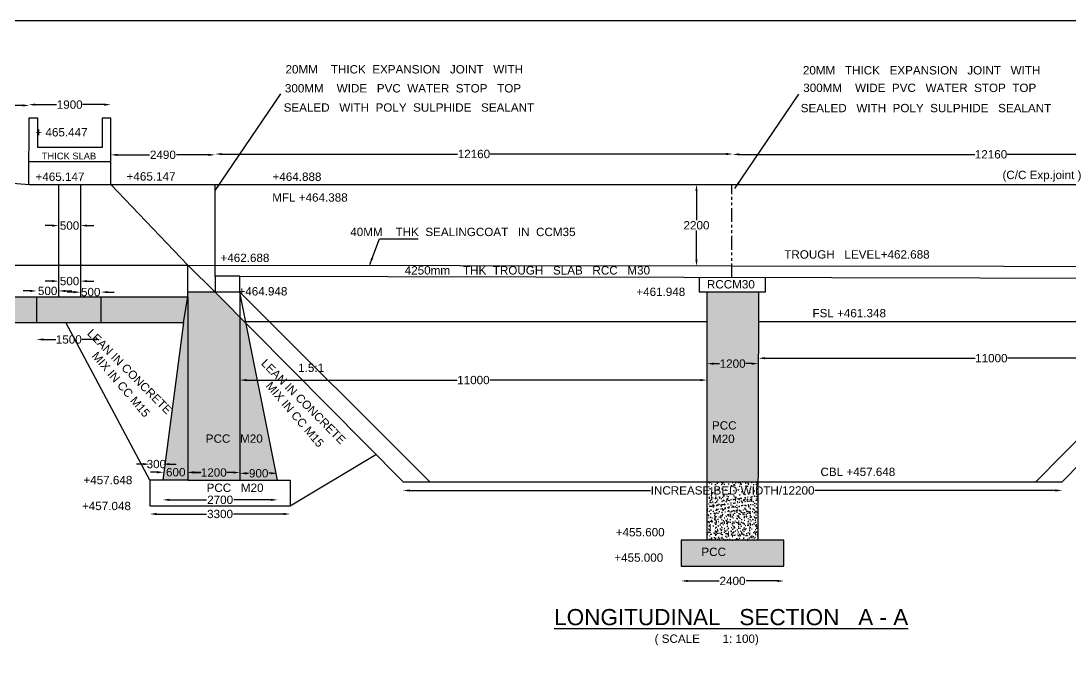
# Model space of a CAD drawing. Header units: inches. Extents: x -10 to 316, y -121 to 110.
# Drawn here: x 67.4 to 161.7, y 51.3 to 110 of the extents above; entities that cross this region are included whole.
import ezdxf

# ---------------------------------------------------------------- set-up
doc = ezdxf.new("R2010")
doc.units = ezdxf.units.IN
doc.header["$MEASUREMENT"] = 0
doc.linetypes.add('PHANTOM', pattern=[2.5, 1.25, -0.25, 0.25, -0.25, 0.25, -0.25])
doc.layers.add('REF', color=1, linetype='Continuous')
doc.layers.add('TEXT', color=1, linetype='Continuous')
doc.styles.get("Standard").update_dxf_attribs({"font": 'arial.ttf', "height": 0.75})
doc.dimstyles.get("Standard").update_dxf_attribs({"dimtxt": 0.75, "dimasz": 0.6, "dimexe": 0.18, "dimexo": 0.0625, "dimgap": 0.09, "dimtad": 0, "dimtih": 1, "dimtoh": 1, "dimdec": 4, "dimzin": 0, "dimdsep": 46, "dimtxsty": 'Standard', "dimcen": 0.09, "dimse1": 1, "dimse2": 1, "dimadec": 0, "dimazin": 0, "dimtfac": 1, "dimtdec": 4, "dimtofl": 0, "dimtmove": 0, "dimatfit": 3, "dimfxl": 1, "dimtolj": 1, "dimtzin": 0, "dimarcsym": 0})
pattern_1 = [(50, (0, 0), (0.7172602, -0.062752), [0.075, -0.825]), (355, (0, 0), (-0.1387513, 0.752192), [0.06, -0.66]), (100.4514, (0.0598, -0.0052), (0.5785094, 0.6894395), [0.06374, -0.701142]), (46.1842, (0, 0.2), (1.067241, -0.165519), [0.1125, -1.2375]), (96.6356, (0.0889, 0.1862), (0.934663, 0.974118), [0.09561, -1.051713]), (351.1842, (0, 0.2), (0.934662, 0.974119), [0.09, -0.99]), (21, (0.1, 0.15), (0.596907, -0.402619), [0.075, -0.825]), (326, (0.1, 0.15), (0.2433153, 0.72515), [0.06, -0.66]), (71.4514, (0.14974, 0.11645), (0.8402226, 0.3225305), [0.06374, -0.701142]), (37.5, (0, 0), (0.01215986, 0.33289385), [0, -0.652, 0, -0.67, 0, -0.6625]), (7.5, (0, 0), (0.2630695, 0.3944117), [0, -0.382, 0, -0.637, 0, -0.2525]), (327.5, (-0.223, 0), (0.53382244, -0.0225549), [0, -0.25, 0, -0.78, 0, -1.035]), (317.5, (-0.323, 0), (0.5831862, 0.100105), [0, -0.325, 0, -0.518, 0, -0.735])]
pattern_2 = [(50, (0, 0), (0.7172602, -0.0627521), [0.075, -0.825]), (355, (0, 0), (-0.1387513, 0.752192), [0.06, -0.66]), (100.45144, (0.0598, -0.0052), (0.5785088, 0.68944), [0.0637402, -0.701142]), (46.1842, (0, 0.2), (1.0672413, -0.1655193), [0.1125, -1.2375]), (96.6356, (0.0889, 0.1862), (0.934662, 0.9741186), [0.09561, -1.051714]), (351.1842, (0, 0.2), (0.934662, 0.9741186), [0.09, -0.99]), (21, (0.1, 0.15), (0.596907, -0.4026189), [0.075, -0.825]), (326, (0.1, 0.15), (0.2433153, 0.72515), [0.06, -0.66]), (71.45144, (0.14974, 0.11645), (0.8402224, 0.3225312), [0.0637402, -0.701142]), (37.5, (0, 0), (0.01215986, 0.33289385), [0, -0.652, 0, -0.67, 0, -0.6625]), (7.5, (0, 0), (0.2630695, 0.3944117), [0, -0.382, 0, -0.637, 0, -0.2525]), (327.5, (-0.223, 0), (0.53382244, -0.02255487), [0, -0.25, 0, -0.78, 0, -1.035]), (317.5, (-0.323, 0), (0.5831862, 0.100105), [0, -0.325, 0, -0.518, 0, -0.735])]

# ---------------------------------------------------------------- blocks, each defined once
blk = doc.blocks.new('*D2')
at = {"color": 0, "lineweight": -2, "transparency": 16777216}
for p, q in [((49.81, 102.359), (57.446, 102.359)), ((67.53, 102.359), (59.894, 102.359))]:
    blk.add_line(p, q, dxfattribs=at)
at = {"color": 0, "transparency": 16777216}
for points in [[(49.81, 102.459), (49.81, 102.259), (49.21, 102.359)], [(67.53, 102.459), (67.53, 102.259), (68.13, 102.359)]]:
    blk.add_solid(points, dxfattribs=at)
at = {"layer": 'Defpoints', "color": 0, "transparency": 16777216}
for p in [(68.13, 102.359), (49.21, 96.38), (68.13, 95.261)]:
    blk.add_point(p, dxfattribs=at)
at = {"color": 0, "transparency": 16777216, "insert": (58.67, 102.359), "char_height": 0.75, "attachment_point": 5}
blk.add_mtext('\\A1;4950', dxfattribs=at)
blk = doc.blocks.new('*D3')
at = {"color": 0, "lineweight": -2, "transparency": 16777216}
for p, q in [((68.674, 102.43), (70.592, 102.43)), ((74.856, 102.43), (72.938, 102.43))]:
    blk.add_line(p, q, dxfattribs=at)
at = {"color": 0, "transparency": 16777216}
for points in [[(68.674, 102.53), (68.674, 102.33), (68.074, 102.43)], [(74.856, 102.53), (74.856, 102.33), (75.456, 102.43)]]:
    blk.add_solid(points, dxfattribs=at)
at = {"layer": 'Defpoints', "color": 0, "transparency": 16777216}
for p in [(75.456, 102.43), (68.074, 101.209), (75.456, 101.209)]:
    blk.add_point(p, dxfattribs=at)
at = {"color": 0, "transparency": 16777216, "insert": (71.765, 102.43), "char_height": 0.75, "attachment_point": 5}
blk.add_mtext('\\A1;1900', dxfattribs=at)
blk = doc.blocks.new('*D4')
at = {"color": 0, "lineweight": -2, "transparency": 16777216}
for p, q in [((76.056, 97.914), (78.932, 97.914)), ((84.238, 97.914), (81.362, 97.914))]:
    blk.add_line(p, q, dxfattribs=at)
at = {"color": 0, "transparency": 16777216}
for points in [[(76.056, 98.014), (76.056, 97.814), (75.456, 97.914)], [(84.238, 98.014), (84.238, 97.814), (84.838, 97.914)]]:
    blk.add_solid(points, dxfattribs=at)
at = {"layer": 'Defpoints', "color": 0, "transparency": 16777216}
for p in [(84.838, 97.914), (75.456, 95.261), (84.838, 95.261)]:
    blk.add_point(p, dxfattribs=at)
at = {"color": 0, "transparency": 16777216, "insert": (80.147, 97.914), "char_height": 0.75, "attachment_point": 5}
blk.add_mtext('\\A1;2490', dxfattribs=at)
blk = doc.blocks.new('*D5')
at = {"color": 0, "lineweight": -2, "transparency": 16777216}
for p, q in [((85.438, 97.988), (106.653, 97.988)), ((130.797, 97.988), (109.582, 97.988))]:
    blk.add_line(p, q, dxfattribs=at)
at = {"color": 0, "transparency": 16777216}
for points in [[(85.438, 98.088), (85.438, 97.888), (84.838, 97.988)], [(130.797, 98.088), (130.797, 97.888), (131.397, 97.988)]]:
    blk.add_solid(points, dxfattribs=at)
at = {"layer": 'Defpoints', "color": 0, "transparency": 16777216}
for p in [(131.397, 97.988), (84.838, 95.261), (131.397, 95.261)]:
    blk.add_point(p, dxfattribs=at)
at = {"color": 0, "transparency": 16777216, "insert": (108.118, 97.988), "char_height": 0.75, "attachment_point": 5}
blk.add_mtext('\\A1;12160', dxfattribs=at)
blk = doc.blocks.new('*D6')
at = {"color": 0, "lineweight": -2, "transparency": 16777216}
for p, q in [((131.997, 97.956), (153.155, 97.956)), ((177.242, 97.956), (156.084, 97.956))]:
    blk.add_line(p, q, dxfattribs=at)
at = {"color": 0, "transparency": 16777216}
for points in [[(131.997, 98.056), (131.997, 97.856), (131.397, 97.956)], [(177.242, 98.056), (177.242, 97.856), (177.842, 97.956)]]:
    blk.add_solid(points, dxfattribs=at)
at = {"layer": 'Defpoints', "color": 0, "transparency": 16777216}
for p in [(177.842, 97.956), (131.397, 95.324), (177.842, 95.261)]:
    blk.add_point(p, dxfattribs=at)
at = {"color": 0, "transparency": 16777216, "insert": (154.62, 97.956), "char_height": 0.75, "attachment_point": 5}
blk.add_mtext('\\A1;12160', dxfattribs=at)
blk = doc.blocks.new('*D16')
at = {"color": 0, "lineweight": -2, "transparency": 16777216}
for p, q in [((128.134, 94.659), (128.134, 92.049)), ((128.134, 88.493), (128.134, 91.103))]:
    blk.add_line(p, q, dxfattribs=at)
at = {"color": 0, "transparency": 16777216}
for points in [[(128.034, 94.659), (128.234, 94.659), (128.134, 95.259)], [(128.034, 88.493), (128.234, 88.493), (128.134, 87.893)]]:
    blk.add_solid(points, dxfattribs=at)
at = {"layer": 'Defpoints', "color": 0, "transparency": 16777216}
for p in [(128.144, 95.259), (128.134, 87.893), (128.134, 87.893)]:
    blk.add_point(p, dxfattribs=at)
at = {"color": 0, "transparency": 16777216, "insert": (128.134, 91.576), "char_height": 0.75, "attachment_point": 5}
blk.add_mtext('\\A1;2200', dxfattribs=at)
blk = doc.blocks.new('*D17')
at = {"color": 0, "lineweight": -2, "transparency": 16777216}
for p, q in [((68.193, 85.675), (67.593, 85.675)), ((71.369, 85.675), (71.969, 85.675))]:
    blk.add_line(p, q, dxfattribs=at)
at = {"color": 0, "transparency": 16777216}
for points in [[(68.193, 85.775), (68.193, 85.575), (68.793, 85.675)], [(71.369, 85.775), (71.369, 85.575), (70.769, 85.675)]]:
    blk.add_solid(points, dxfattribs=at)
at = {"layer": 'Defpoints', "color": 0, "transparency": 16777216}
for p in [(68.793, 85.16), (70.769, 85.675), (70.769, 85.16)]:
    blk.add_point(p, dxfattribs=at)
at = {"color": 0, "transparency": 16777216, "insert": (69.781, 85.675), "char_height": 0.75, "attachment_point": 5}
blk.add_mtext('\\A1;500', dxfattribs=at)
blk = doc.blocks.new('*D18')
at = {"color": 0, "lineweight": -2, "transparency": 16777216}
for p, q in [((70.169, 86.558), (69.569, 86.558)), ((73.333, 86.558), (73.933, 86.558))]:
    blk.add_line(p, q, dxfattribs=at)
at = {"color": 0, "transparency": 16777216}
for points in [[(70.169, 86.658), (70.169, 86.458), (70.769, 86.558)], [(73.333, 86.658), (73.333, 86.458), (72.733, 86.558)]]:
    blk.add_solid(points, dxfattribs=at)
at = {"layer": 'Defpoints', "color": 0, "transparency": 16777216}
for p in [(70.769, 86.558), (72.733, 86.558), (72.733, 86.558)]:
    blk.add_point(p, dxfattribs=at)
at = {"color": 0, "transparency": 16777216, "insert": (71.751, 86.558), "char_height": 0.75, "attachment_point": 5}
blk.add_mtext('\\A1;500', dxfattribs=at)
blk = doc.blocks.new('*D19')
at = {"color": 0, "lineweight": -2, "transparency": 16777216}
for p, q in [((72.133, 85.569), (71.533, 85.569)), ((75.173, 85.569), (75.773, 85.569))]:
    blk.add_line(p, q, dxfattribs=at)
at = {"color": 0, "transparency": 16777216}
for points in [[(72.133, 85.669), (72.133, 85.469), (72.733, 85.569)], [(75.173, 85.669), (75.173, 85.469), (74.573, 85.569)]]:
    blk.add_solid(points, dxfattribs=at)
at = {"layer": 'Defpoints', "color": 0, "transparency": 16777216}
for p in [(72.733, 85.16), (74.573, 85.569), (74.573, 85.16)]:
    blk.add_point(p, dxfattribs=at)
at = {"color": 0, "transparency": 16777216, "insert": (73.653, 85.569), "char_height": 0.75, "attachment_point": 5}
blk.add_mtext('\\A1;500', dxfattribs=at)
blk = doc.blocks.new('*D20')
at = {"color": 0, "lineweight": -2, "transparency": 16777216}
for p, q in [((70.169, 91.552), (69.569, 91.552)), ((73.333, 91.552), (73.933, 91.552))]:
    blk.add_line(p, q, dxfattribs=at)
at = {"color": 0, "transparency": 16777216}
for points in [[(70.169, 91.652), (70.169, 91.452), (70.769, 91.552)], [(73.333, 91.652), (73.333, 91.452), (72.733, 91.552)]]:
    blk.add_solid(points, dxfattribs=at)
at = {"layer": 'Defpoints', "color": 0, "transparency": 16777216}
for p in [(70.769, 91.552), (72.733, 91.552), (72.733, 91.552)]:
    blk.add_point(p, dxfattribs=at)
at = {"color": 0, "transparency": 16777216, "insert": (71.751, 91.552), "char_height": 0.75, "attachment_point": 5}
blk.add_mtext('\\A1;500', dxfattribs=at)
blk = doc.blocks.new('*D26')
at = {"color": 0, "lineweight": -2, "transparency": 16777216}
for p, q in [((87.666, 77.657), (106.608, 77.657)), ((128.479, 77.657), (109.537, 77.657))]:
    blk.add_line(p, q, dxfattribs=at)
at = {"color": 0, "transparency": 16777216}
for points in [[(87.666, 77.757), (87.666, 77.557), (87.066, 77.657)], [(128.479, 77.757), (128.479, 77.557), (129.079, 77.657)]]:
    blk.add_solid(points, dxfattribs=at)
at = {"layer": 'Defpoints', "color": 0, "transparency": 16777216}
for p in [(87.066, 77.657), (129.079, 77.657), (129.079, 77.657)]:
    blk.add_point(p, dxfattribs=at)
at = {"color": 0, "transparency": 16777216, "insert": (108.072, 77.657), "char_height": 0.75, "attachment_point": 5}
blk.add_mtext('\\A1;11000', dxfattribs=at)
blk = doc.blocks.new('*D27')
at = {"color": 0, "lineweight": -2, "transparency": 16777216}
for p, q in [((129.679, 79.135), (130.21, 79.135)), ((133.088, 79.135), (132.557, 79.135))]:
    blk.add_line(p, q, dxfattribs=at)
at = {"color": 0, "transparency": 16777216}
for points in [[(129.679, 79.235), (129.679, 79.035), (129.079, 79.135)], [(133.088, 79.235), (133.088, 79.035), (133.688, 79.135)]]:
    blk.add_solid(points, dxfattribs=at)
at = {"layer": 'Defpoints', "color": 0, "transparency": 16777216}
for p in [(129.079, 79.148), (133.688, 79.135), (133.688, 79.135)]:
    blk.add_point(p, dxfattribs=at)
at = {"color": 0, "transparency": 16777216, "insert": (131.384, 79.135), "char_height": 0.75, "attachment_point": 5}
blk.add_mtext('\\A1;1200', dxfattribs=at)
blk = doc.blocks.new('*D28')
at = {"color": 0, "lineweight": -2, "transparency": 16777216}
for p, q in [((102.342, 67.73), (124, 67.73)), ((160.421, 67.73), (138.763, 67.73))]:
    blk.add_line(p, q, dxfattribs=at)
at = {"color": 0, "transparency": 16777216}
for points in [[(102.342, 67.83), (102.342, 67.63), (101.742, 67.73)], [(160.421, 67.83), (160.421, 67.63), (161.021, 67.73)]]:
    blk.add_solid(points, dxfattribs=at)
at = {"layer": 'Defpoints', "color": 0, "transparency": 16777216}
for p in [(101.742, 68.504), (161.021, 68.504), (161.021, 67.73)]:
    blk.add_point(p, dxfattribs=at)
at = {"color": 0, "transparency": 16777216, "insert": (131.382, 67.73), "char_height": 0.75, "attachment_point": 5}
blk.add_mtext('\\A1;INCREASE BED WIDTH/12200', dxfattribs=at)
blk = doc.blocks.new('*D29')
at = {"color": 0, "lineweight": -2, "transparency": 16777216}
for p, q in [((127.354, 59.591), (130.161, 59.591)), ((135.398, 59.591), (132.591, 59.591))]:
    blk.add_line(p, q, dxfattribs=at)
at = {"color": 0, "transparency": 16777216}
for points in [[(127.354, 59.691), (127.354, 59.491), (126.754, 59.591)], [(135.398, 59.691), (135.398, 59.491), (135.998, 59.591)]]:
    blk.add_solid(points, dxfattribs=at)
at = {"layer": 'Defpoints', "color": 0, "transparency": 16777216}
for p in [(126.754, 60.93), (135.998, 60.93), (135.998, 59.591)]:
    blk.add_point(p, dxfattribs=at)
at = {"color": 0, "transparency": 16777216, "insert": (131.376, 59.591), "char_height": 0.75, "attachment_point": 5}
blk.add_mtext('\\A1;2400', dxfattribs=at)
blk = doc.blocks.new('*D32')
at = {"color": 0, "lineweight": -2, "transparency": 16777216}
for p, q in [((134.288, 79.625), (153.186, 79.625)), ((175.012, 79.625), (156.115, 79.625))]:
    blk.add_line(p, q, dxfattribs=at)
at = {"color": 0, "transparency": 16777216}
for points in [[(134.288, 79.725), (134.288, 79.525), (133.688, 79.625)], [(175.012, 79.725), (175.012, 79.525), (175.612, 79.625)]]:
    blk.add_solid(points, dxfattribs=at)
at = {"layer": 'Defpoints', "color": 0, "transparency": 16777216}
for p in [(133.688, 79.315), (175.612, 79.625), (175.612, 79.332)]:
    blk.add_point(p, dxfattribs=at)
at = {"color": 0, "transparency": 16777216, "insert": (154.65, 79.625), "char_height": 0.75, "attachment_point": 5}
blk.add_mtext('\\A1;11000', dxfattribs=at)
blk = doc.blocks.new('*D33')
at = {"color": 0, "lineweight": -2, "transparency": 16777216}
for p, q in [((79.626, 69.37), (79.026, 69.37)), ((82.978, 69.37), (83.578, 69.37))]:
    blk.add_line(p, q, dxfattribs=at)
at = {"color": 0, "transparency": 16777216}
for points in [[(79.626, 69.47), (79.626, 69.27), (80.226, 69.37)], [(82.978, 69.47), (82.978, 69.27), (82.378, 69.37)]]:
    blk.add_solid(points, dxfattribs=at)
at = {"layer": 'Defpoints', "color": 0, "transparency": 16777216}
for p in [(80.226, 69.326), (82.378, 69.37), (82.378, 69.326)]:
    blk.add_point(p, dxfattribs=at)
at = {"color": 0, "transparency": 16777216, "insert": (81.302, 69.37), "char_height": 0.75, "attachment_point": 5}
blk.add_mtext('\\A1;600', dxfattribs=at)
blk = doc.blocks.new('*D34')
at = {"color": 0, "lineweight": -2, "transparency": 16777216}
for p, q in [((82.978, 69.345), (83.548, 69.345)), ((86.466, 69.345), (85.895, 69.345))]:
    blk.add_line(p, q, dxfattribs=at)
at = {"color": 0, "transparency": 16777216}
for points in [[(82.978, 69.445), (82.978, 69.245), (82.378, 69.345)], [(86.466, 69.445), (86.466, 69.245), (87.066, 69.345)]]:
    blk.add_solid(points, dxfattribs=at)
at = {"layer": 'Defpoints', "color": 0, "transparency": 16777216}
for p in [(87.066, 69.345), (82.378, 68.647), (87.066, 68.647)]:
    blk.add_point(p, dxfattribs=at)
at = {"color": 0, "transparency": 16777216, "insert": (84.722, 69.345), "char_height": 0.75, "attachment_point": 5}
blk.add_mtext('\\A1;1200', dxfattribs=at)
blk = doc.blocks.new('*D35')
at = {"color": 0, "lineweight": -2, "transparency": 16777216}
for p, q in [((87.666, 69.274), (87.842, 69.274)), ((89.854, 69.274), (89.677, 69.274))]:
    blk.add_line(p, q, dxfattribs=at)
at = {"color": 0, "transparency": 16777216}
for points in [[(87.666, 69.374), (87.666, 69.174), (87.066, 69.274)], [(89.854, 69.374), (89.854, 69.174), (90.454, 69.274)]]:
    blk.add_solid(points, dxfattribs=at)
at = {"layer": 'Defpoints', "color": 0, "transparency": 16777216}
for p in [(90.454, 69.274), (87.066, 68.71), (90.454, 68.647)]:
    blk.add_point(p, dxfattribs=at)
at = {"color": 0, "transparency": 16777216, "insert": (88.76, 69.274), "char_height": 0.75, "attachment_point": 5}
blk.add_mtext('\\A1;900', dxfattribs=at)
blk = doc.blocks.new('*D36')
at = {"color": 0, "lineweight": -2, "transparency": 16777216}
for p, q in [((80.737, 66.887), (84.081, 66.887)), ((89.854, 66.887), (86.511, 66.887))]:
    blk.add_line(p, q, dxfattribs=at)
at = {"color": 0, "transparency": 16777216}
for points in [[(80.737, 66.987), (80.737, 66.787), (80.137, 66.887)], [(89.854, 66.987), (89.854, 66.787), (90.454, 66.887)]]:
    blk.add_solid(points, dxfattribs=at)
at = {"layer": 'Defpoints', "color": 0, "transparency": 16777216}
for p in [(80.137, 68.647), (90.454, 68.71), (90.454, 66.887)]:
    blk.add_point(p, dxfattribs=at)
at = {"color": 0, "transparency": 16777216, "insert": (85.296, 66.887), "char_height": 0.75, "attachment_point": 5}
blk.add_mtext('\\A1;2700', dxfattribs=at)
blk = doc.blocks.new('*D37')
at = {"color": 0, "lineweight": -2, "transparency": 16777216}
for p, q in [((78.375, 70.101), (77.775, 70.101)), ((80.737, 70.101), (81.337, 70.101))]:
    blk.add_line(p, q, dxfattribs=at)
at = {"color": 0, "transparency": 16777216}
for points in [[(78.375, 70.201), (78.375, 70.001), (78.975, 70.101)], [(80.737, 70.201), (80.737, 70.001), (80.137, 70.101)]]:
    blk.add_solid(points, dxfattribs=at)
at = {"layer": 'Defpoints', "color": 0, "transparency": 16777216}
for p in [(80.137, 70.101), (78.975, 68.647), (80.137, 68.647)]:
    blk.add_point(p, dxfattribs=at)
at = {"color": 0, "transparency": 16777216, "insert": (79.556, 70.101), "char_height": 0.75, "attachment_point": 5}
blk.add_mtext('\\A1;300', dxfattribs=at)
blk = doc.blocks.new('*D38')
at = {"color": 0, "lineweight": -2, "transparency": 16777216}
for p, q in [((79.575, 65.613), (84.08, 65.613)), ((91.001, 65.613), (86.496, 65.613))]:
    blk.add_line(p, q, dxfattribs=at)
at = {"color": 0, "transparency": 16777216}
for points in [[(79.575, 65.713), (79.575, 65.513), (78.975, 65.613)], [(91.001, 65.713), (91.001, 65.513), (91.601, 65.613)]]:
    blk.add_solid(points, dxfattribs=at)
at = {"layer": 'Defpoints', "color": 0, "transparency": 16777216}
for p in [(78.975, 66.355), (91.601, 66.355), (91.601, 65.613)]:
    blk.add_point(p, dxfattribs=at)
at = {"color": 0, "transparency": 16777216, "insert": (85.288, 65.613), "char_height": 0.75, "attachment_point": 5}
blk.add_mtext('\\A1;3300', dxfattribs=at)
blk = doc.blocks.new('*D105')
at = {"layer": 'Defpoints', "color": 0, "transparency": 16777216}
for p in [(68.793, 82.826), (74.573, 82.826), (74.573, 81.309)]:
    blk.add_point(p, dxfattribs=at)
at = {"layer": 'TEXT', "color": 0, "lineweight": -2, "transparency": 16777216}
for p, q in [((69.393, 81.309), (70.509, 81.309)), ((73.973, 81.309), (72.856, 81.309))]:
    blk.add_line(p, q, dxfattribs=at)
at = {"layer": 'TEXT', "color": 0, "transparency": 16777216}
for points in [[(69.393, 81.409), (69.393, 81.209), (68.793, 81.309)], [(73.973, 81.409), (73.973, 81.209), (74.573, 81.309)]]:
    blk.add_solid(points, dxfattribs=at)
at = {"layer": 'TEXT', "color": 0, "transparency": 16777216, "insert": (71.683, 81.309), "char_height": 0.75, "attachment_point": 5}
blk.add_mtext('\\A1;1500', dxfattribs=at)

msp = doc.modelspace()

# ---------------------------------------------------------------- hatches: boundary and pattern name
at = {"layer": 'TEXT'}
h = msp.add_hatch(dxfattribs=at)
h.set_pattern_fill('AR-CONC', color=0, scale=0.1, style=0)
h.set_pattern_definition(pattern_1)
h.paths.add_polyline_path([(49.20988, 87.10987), (40.61944, 87.10987), (40.61944, 86.21957), (49.20988, 86.21957)])
h.paths.add_polyline_path([(82.37777, 85.15997), (49.20988, 85.15997), (46.11255, 85.15997), (46.11255, 82.82618), (56.85279, 82.82618), (81.99089, 82.82618)])
h.paths.add_polyline_path([(51.06359, 84.64), (53.6052, 84.64), (53.6052, 83.49914), (51.06359, 83.49914)], flags=24)
h.paths.add_polyline_path([(56.99459, 84.5635), (59.02819, 84.5635), (59.02819, 83.42264), (56.99459, 83.42264)], flags=24)
h.paths.add_polyline_path([(62.48385, 82.77193), (67.266, 82.77193), (67.266, 83.92072), (62.48385, 83.92072)], flags=9)
h = msp.add_hatch(dxfattribs=at)
h.set_pattern_fill('AR-CONC', color=0, scale=0.1, style=0)
h.set_pattern_definition(pattern_1)
h.paths.add_polyline_path([(87.62991, 82.75615), (87.06555, 83.3261), (87.06555, 68.64723), (90.45392, 68.64723)])
h.paths.add_polyline_path([(87.06555, 83.3261), (84.83801, 85.57572), (82.37777, 85.57572), (82.37777, 85.15997), (82.37777, 68.64723), (87.06555, 68.64723)])
h.paths.add_polyline_path([(82.37777, 85.15997), (81.99089, 82.82618), (80.13739, 68.64723), (82.37777, 68.64723)])
h.paths.add_polyline_path([(87.74498, 69.84456), (89.77448, 69.84456), (89.77448, 68.7037), (87.74498, 68.7037)], flags=24)
h.paths.add_polyline_path([(83.80859, 71.81588), (89.32001, 71.81588), (89.32001, 72.97925), (83.80859, 72.97925)], flags=9)
h.paths.add_polyline_path([(83.45086, 69.91563), (85.99246, 69.91563), (85.99246, 68.77477), (83.45086, 68.77477)], flags=24)
h.paths.add_polyline_path([(80.28512, 69.9407), (82.31872, 69.9407), (82.31872, 68.79985), (80.28512, 68.79985)], flags=24)
h.paths.add_polyline_path([(78.54167, 70.67147), (80.57066, 70.67147), (80.57066, 69.5301), (78.54167, 69.5301)], flags=9)
h = msp.add_hatch(dxfattribs=at)
h.set_pattern_fill('AR-CONC', color=0, scale=0.1, style=0)
h.set_pattern_definition(pattern_2)
h.paths.add_polyline_path([(133.70601, 85.59463), (129.0791, 85.59463), (129.0791, 68.50397), (133.65911, 68.50397)])
h.paths.add_polyline_path([(135.99798, 63.24728), (129.0791, 63.26627), (126.75367, 63.26627), (126.75367, 60.93018), (135.99798, 60.93018)])
h.paths.add_polyline_path([(129.9988, 78.35709), (132.70464, 78.35709), (132.70464, 79.90262), (129.9988, 79.90262)], flags=24)
h.paths.add_polyline_path([(129.33781, 71.79737), (131.75893, 71.79737), (131.75893, 72.94616), (129.33781, 72.94616)], flags=24)
h.paths.add_polyline_path([(129.33538, 72.99975), (131.93531, 72.99975), (131.93531, 74.16312), (129.33538, 74.16312)], flags=24)
h.paths.add_polyline_path([(128.38381, 61.62914), (130.98374, 61.62914), (130.98374, 62.79251), (128.38381, 62.79251)], flags=24)
h = msp.add_hatch(dxfattribs=at)
h.set_pattern_fill('AR-CONC', color=0, scale=0.1, style=0)
h.set_pattern_definition(pattern_2)
h.paths.add_polyline_path([(133.65911, 68.50397), (129.0791, 68.50397), (129.0791, 63.26627), (133.6447, 63.25374)])
h.paths.add_polyline_path([(123.80488, 66.95201), (138.91078, 66.95201), (138.91078, 68.49754), (123.80488, 68.49754)], flags=9)

# ---------------------------------------------------------------- linework, layer by layer
at = {"color": 0}
msp.add_lwpolyline([(315.50158, 109.95313), (-9.87464, 109.95313), (-9.87464, -120.56317), (315.50158, -120.56317)], close=True, dxfattribs=at)
for points in [[(82.37777, 88.00464), (75.45592, 95.26123), (75.45592, 101.20924), (74.67327, 101.20924), (74.67327, 98.57653), (68.90996, 98.57653), (68.90996, 101.20924), (68.07446, 101.20924), (68.06726, 95.26618)], [(68.06975, 97.31852), (75.45592, 97.31852)], [(15.41848, 96.31819), (49.20725, 96.31791), (54.71345, 96.31791), (68.13011, 95.26123), (75.45592, 95.26123), (131.39744, 95.26123), (177.84174, 95.26123), (187.31991, 95.26123), (206.90285, 94.66396), (230.13642, 94.39878), (262.83103, 94.39878)], [(70.76859, 95.26123), (70.76859, 85.15997)], [(72.73338, 95.26123), (72.73338, 85.15997)], [(84.83801, 87.00707), (84.83801, 95.26123)], [(84.83801, 85.57572), (101.7422, 68.50397), (161.02104, 68.50397), (187.31991, 95.26123)], [(49.20988, 85.15997), (82.37777, 85.15997), (82.37777, 88.00464)], [(54.52785, 88.00464), (82.37777, 88.00464)], [(84.83801, 85.57572), (82.37777, 88.00464)], [(82.37777, 88.00464), (180.24141, 87.87287)], [(87.06555, 85.57572), (87.06555, 87.00707), (84.83801, 87.00707), (84.83801, 85.57572)], [(87.06555, 87.00707), (180.24141, 86.79043)], [(128.37137, 86.91103), (128.37137, 85.59463), (134.33611, 85.59463), (134.33914, 86.89716)], [(56.85279, 82.82618), (81.99089, 82.82618), (82.37777, 85.15997)], [(68.79263, 85.15997), (68.79263, 82.82618)], [(74.5726, 85.15997), (74.5726, 82.82618)], [(82.37777, 85.15997), (82.37777, 68.64723), (78.97494, 68.64723), (78.97494, 66.35531), (91.60082, 66.35531)], [(90.45392, 68.64723), (87.06555, 85.57572), (82.37777, 85.57572)], [(87.06555, 85.57572), (87.06555, 68.64723)], [(104.1518, 68.50397), (87.06555, 85.57572)], [(129.0791, 85.59463), (129.0791, 63.26627), (126.75367, 63.26627), (126.75367, 60.93018), (135.99798, 60.93018), (135.99798, 63.24728), (129.0791, 63.26627)], [(133.70601, 85.59463), (133.6447, 63.25374)], [(175.61, 85.68223), (158.66337, 68.50397)], [(78.97494, 68.64723), (71.42347, 82.82618)], [(81.99089, 82.82618), (80.13739, 68.64723)], [(91.60082, 66.35531), (99.3041, 70.96624)], [(82.37777, 68.64723), (91.60082, 68.64723), (91.60082, 66.35531)]]:
    msp.add_lwpolyline(points, dxfattribs=at)
at = {"layer": 'REF', "color": 0, "linetype": 'PHANTOM'}
msp.add_lwpolyline([(131.30019, 86.87852), (131.30019, 95.26123)], dxfattribs=at)
at = {"layer": 'TEXT', "color": 0}
for points in [[(87.59406, 82.93522), (129.0791, 82.93522)], [(133.69868, 82.92254), (175.09476, 82.92366)]]:
    msp.add_lwpolyline(points, dxfattribs=at)

# ---------------------------------------------------------------- texts
for s, height, p in [('20MM    THICK  EXPANSION   JOINT   WITH', 0.75, (91.17407, 105.23151)), ('20MM   THICK   EXPANSION   JOINT   WITH', 0.75, (137.7025, 105.14518)), ('300MM    WIDE   PVC  WATER  STOP   TOP', 0.75, (91.11812, 103.52442)), ('300MM    WIDE  PVC   WATER  STOP  TOP', 0.75, (137.73539, 103.56685)), ('SEALED   WITH  POLY  SULPHIDE   SEALANT', 0.75, (91.00569, 101.79488)), ('SEALED   WITH  POLY  SULPHIDE   SEALANT', 0.75, (137.50801, 101.74455)), ('+ 465.447', 0.75, (68.68229, 99.57169)), ('THICK SLAB ', 0.6, (69.25656, 97.51358)), ('+465.147', 0.75, (68.69108, 95.56969)), ('+465.147', 0.75, (76.88141, 95.6006)), ('+464.888', 0.75, (90.00568, 95.57272)), ('(C/C Exp.joint )', 0.75, (155.65199, 95.73247)), ('MFL +464.388', 0.75, (89.97998, 93.70508)), ('40MM    THK  SEALINGCOAT   IN  CCM35', 0.75, (96.99714, 90.6079)), ('+462.688', 0.75, (85.32578, 88.27749)), ('TROUGH   LEVEL+462.688', 0.75, (136.02809, 88.58539)), ('4250mm    THK  TROUGH   SLAB   RCC   M30', 0.75, (101.89543, 87.15301)), ('+464.948', 0.75, (86.94368, 85.26872)), ('+461.948', 0.75, (122.72378, 85.22065)), ('RCCM30', 0.75, (129.07302, 85.89844)), ('FSL +461.348', 0.75, (138.5661, 83.30462)), ('1.5:1', 0.75, (92.31264, 78.39044)), ('PCC', 0.75, (129.52927, 73.20644)), ('PCC   M20', 0.75, (84.00248, 72.02256)), ('M20', 0.75, (129.52927, 72.00163)), ('+457.648', 0.75, (72.99813, 68.2931)), ('CBL +457.648', 0.75, (139.28509, 69.03014)), ('PCC   M20', 0.75, (84.07365, 67.60071)), ('+457.048', 0.75, (72.86827, 65.96277)), ('+455.600', 0.75, (120.87152, 63.60403)), ('PCC', 0.75, (128.57771, 61.83583)), ('+455.000', 0.75, (120.74451, 61.32037)), ('%%ULONGITUDINAL   SECTION   A - A', 1.45, (115.33165, 55.61902)), ('( SCALE       1: 100) ', 0.75, (124.36746, 54.02457))]:
    msp.add_text(s, height=height, dxfattribs=at).set_placement(p)
for s, rotation, p in [('LEAN IN CONCRETE', 314.7959138, (73.27659, 81.79476)), ('    MIX IN CC M15', 310.7005902, (72.94105, 80.68283)), ('LEAN IN CONCRETE', 314.7959138, (88.92012, 79.09847)), ('    MIX IN CC M15', 310.7005902, (88.58458, 77.98655))]:
    msp.add_text(s, height=0.75, rotation=rotation, dxfattribs=at).set_placement(p)

# ---------------------------------------------------------------- dimensions: what is measured, and where the dimension line sits
at = {"color": 0}
for base, p1, p2, text, picture, middle in [((68.13011, 102.35901), (49.20996, 96.38041), (68.13011, 95.26123), '4950', '*D2', (58.67004, 102.35901)), ((75.45592, 102.42974), (68.07446, 101.20924), (75.45592, 101.20924), '1900', '*D3', (71.76519, 102.42974)), ((84.83801, 97.91371), (75.45592, 95.26123), (84.83801, 95.26123), '2490', '*D4', (80.14696, 97.91371)), ((131.39744, 97.98823), (84.83801, 95.26123), (131.39744, 95.26123), '12160', '*D5', (108.11773, 97.98823)), ((177.84174, 97.95646), (131.39744, 95.32373), (177.84174, 95.26123), '12160', '*D6', (154.61959, 97.95646)), ((72.73338, 91.55222), (70.76859, 91.55222), (72.73338, 91.55222), '500', '*D20', (71.75098, 91.55222)), ((72.73338, 86.55823), (70.76859, 86.55823), (72.73338, 86.55823), '500', '*D18', (71.75098, 86.55823)), ((70.76859, 85.67489), (68.79263, 85.15997), (70.76859, 85.15997), '500', '*D17', (69.78061, 85.67489)), ((74.5726, 85.56889), (72.73338, 85.15997), (74.5726, 85.15997), '500', '*D19', (73.65299, 85.56889)), ((133.68829, 79.13523), (129.0791, 79.14788), (133.68829, 79.13523), '1200', '*D27', (131.38369, 79.13523)), ((175.61241, 79.62507), (133.68829, 79.31523), (175.61241, 79.33151), '11000', '*D32', (154.65035, 79.62507)), ((129.0791, 77.6574), (87.06555, 77.6574), (129.0791, 77.6574), '11000', '*D26', (108.07232, 77.6574)), ((82.37777, 69.37028), (80.22607, 69.32562), (82.37777, 69.32562), '600', '*D33', (81.30192, 69.37028)), ((87.06555, 69.3452), (82.37777, 68.64723), (87.06555, 68.64723), '1200', '*D34', (84.72166, 69.3452)), ((90.45392, 69.27413), (87.06555, 68.70973), (90.45392, 68.64723), '900', '*D35', (88.75973, 69.27413)), ((161.02104, 67.73015), (101.7422, 68.50397), (161.02104, 68.50397), 'INCREASE BED WIDTH/12200', '*D28', (131.38162, 67.73015)), ((90.45392, 66.8874), (80.13739, 68.64723), (90.45392, 68.70973), '2700', '*D36', (85.29565, 66.8874)), ((91.60082, 65.61339), (78.97494, 66.35531), (91.60082, 66.35531), '3300', '*D38', (85.28788, 65.61339)), ((135.99798, 59.59135), (126.75367, 60.93018), (135.99798, 60.93018), '2400', '*D29', (131.37582, 59.59135))]:
    dim = msp.add_linear_dim(base=base, p1=p1, p2=p2, text=text, dimstyle='Standard', dxfattribs=at)
    dim.commit()
    dim.dimension.update_dxf_attribs({"geometry": picture, "text_midpoint": middle})
dim = msp.add_linear_dim(base=(128.13446, 87.89294), p1=(128.14438, 95.25932), p2=(128.13446, 87.89294), angle=90, text='2200', dimstyle='Standard', dxfattribs=at)
dim.commit()
dim.dimension.update_dxf_attribs({"geometry": '*D16', "text_midpoint": (128.13446, 91.57613)})
dim = msp.add_linear_dim(base=(80.13739, 70.10078), p1=(78.97494, 68.64723), p2=(80.13739, 68.64723), text='300', dimstyle='Standard', dxfattribs=at)
dim.commit()
dim.dimension.update_dxf_attribs({"geometry": '*D37', "text_midpoint": (79.55617, 70.10078), "dimtype": 160})
at = {"layer": 'TEXT', "color": 0}
dim = msp.add_linear_dim(base=(74.5726, 81.30861), p1=(68.79263, 82.82618), p2=(74.5726, 82.82618), text='1500', dimstyle='Standard', dxfattribs=at)
dim.commit()
dim.dimension.update_dxf_attribs({"geometry": '*D105', "text_midpoint": (71.68262, 81.30861)})

# ---------------------------------------------------------------- leaders
at = {"color": 0}
for points in [[(84.83801, 94.71349), (90.75371, 103.40397)], [(131.58639, 94.89209), (137.32729, 103.36616)]]:
    msp.add_leader(points, dimstyle='Standard', override={"dimgap": 0.09, "dimtad": 0}, dxfattribs=at)
at = {"layer": 'REF', "color": 0}
msp.add_leader([(98.744, 88.04128), (99.62845, 90.35843), (103.09059, 90.35843)], dimstyle='Standard', override={"dimgap": 0.09, "dimtad": 0}, dxfattribs=at)

doc.saveas('drawing.dxf')
